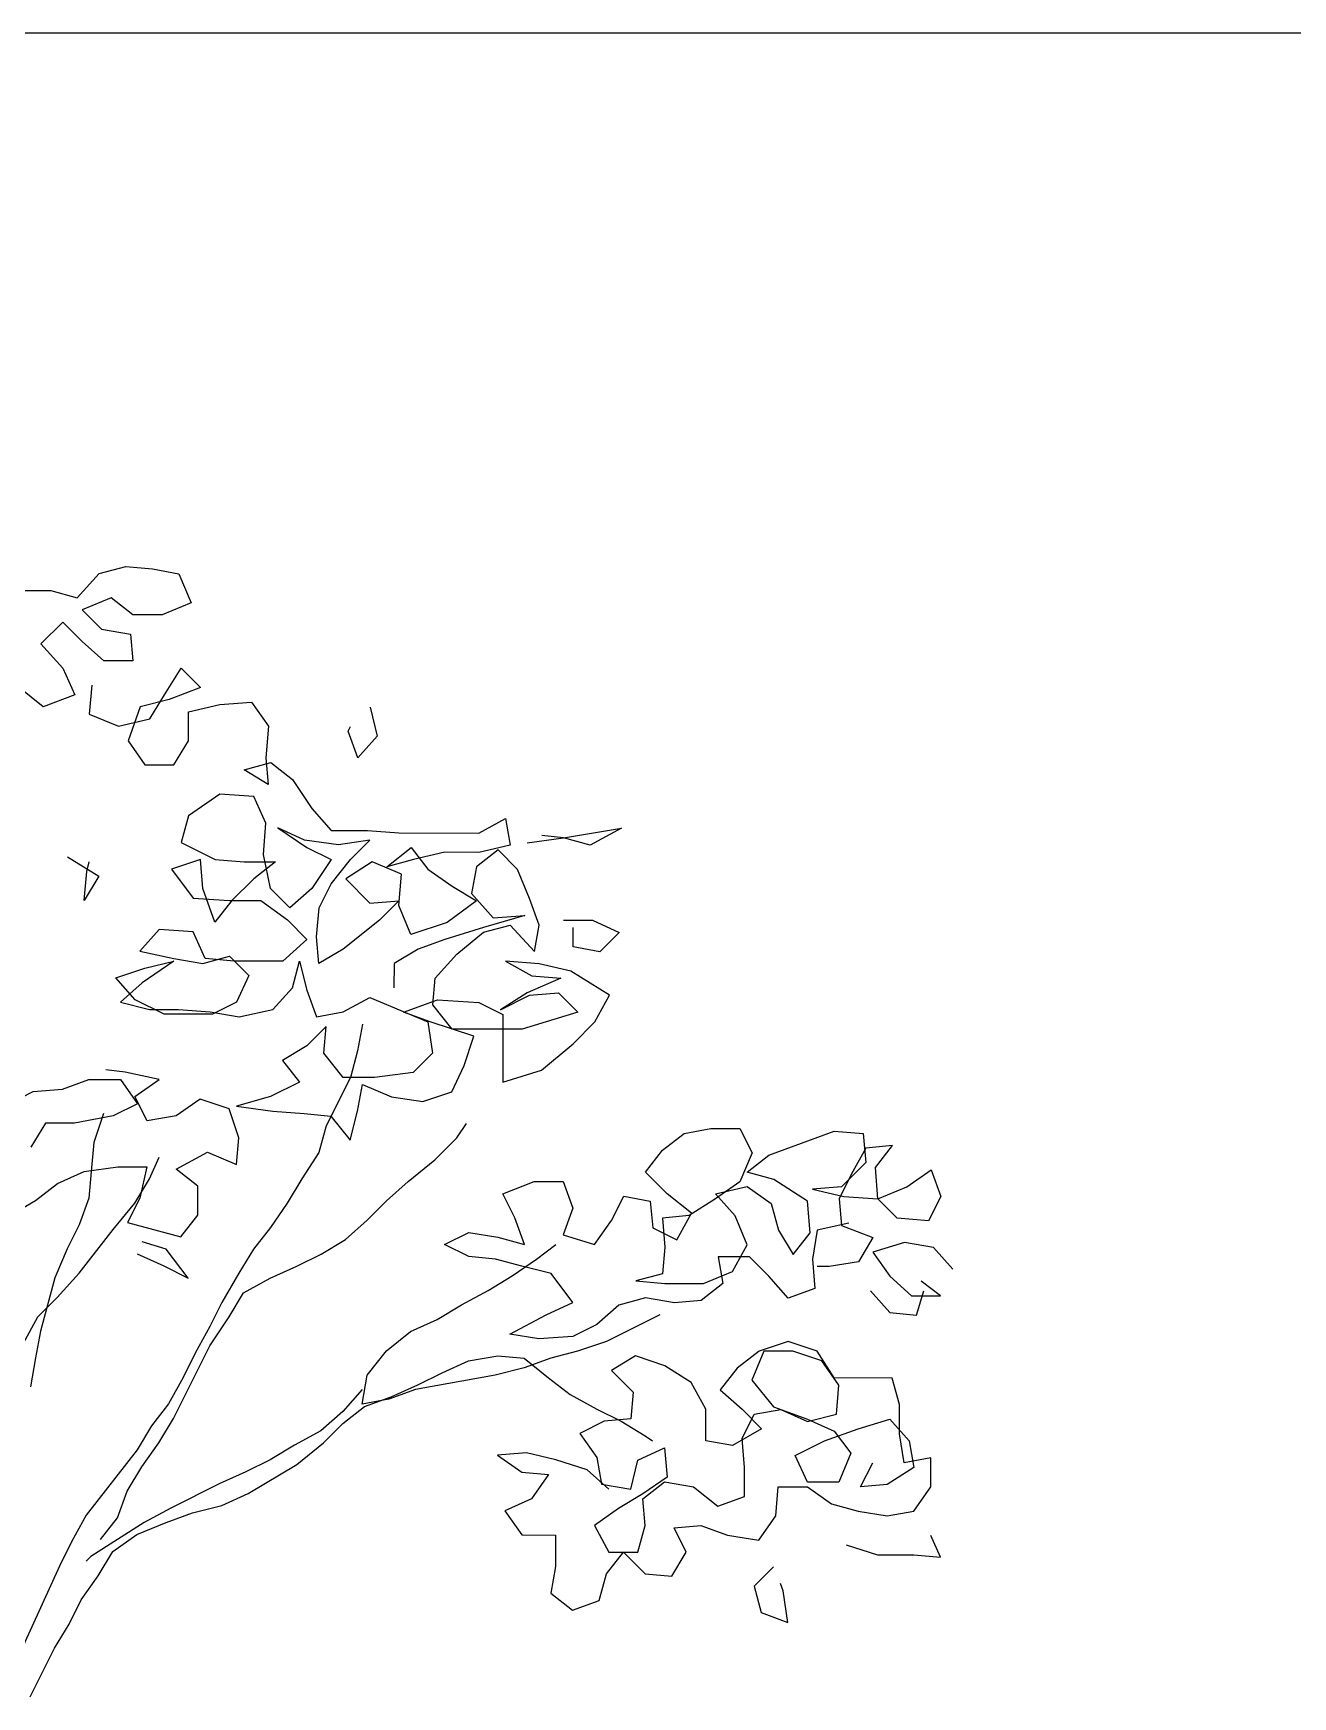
# Model space of a CAD drawing. Header units: millimetres. Extents: x 684983 to 685377, y 990360 to 990509.
# Drawn here: x 685004.876 to 685005.275, y 990365.026 to 990365.553 of the extents above; entities that cross this region are included whole.
import ezdxf

# ---------------------------------------------------------------- set-up
doc = ezdxf.new("R2010")
doc.units = ezdxf.units.MM
doc.layers.add('JACK  FRUIT TREE', color=7, linetype='Continuous')
doc.layers.add('TITLE', color=6, linetype='Continuous')

# ---------------------------------------------------------------- blocks, each defined once
blk = doc.blocks.new('JT')
at = {"color": 3}
for p, q in [((0.22502, 2.13737, 157.72663), (0.2358, 2.14933, 157.72663)), ((0.2358, 2.14933, 157.72663), (0.24896, 2.1529, 157.72663)), ((0.24896, 2.1529, 157.72663), (0.26212, 2.1517, 157.72663)), ((0.26212, 2.1517, 157.72663), (0.27528, 2.14929, 157.72663)), ((0.27528, 2.14929, 157.72663), (0.28125, 2.13493, 157.72663)), ((0.1975, 2.14099, 157.72663), (0.21186, 2.14097, 157.72663)), ((0.21186, 2.14097, 157.72663), (0.22502, 2.13737, 157.72663)), ((0.24177, 2.13736, 157.72663), (0.22741, 2.13139, 157.72663)), ((0.22741, 2.13139, 157.72663), (0.23697, 2.12181, 157.72663)), ((0.25253, 2.12897, 157.72663), (0.24177, 2.13736, 157.72663)), ((0.28125, 2.13493, 157.72663), (0.26689, 2.12896, 157.72663)), ((0.21783, 2.12541, 157.72663), (0.20705, 2.11466, 157.72663)), ((0.22739, 2.11583, 157.72663), (0.21783, 2.12541, 157.72663)), ((0.23697, 2.12181, 157.72663), (0.25132, 2.1194, 157.72663)), ((0.26689, 2.12896, 157.72663), (0.25253, 2.12897, 157.72663)), ((0.20705, 2.11466, 157.72663), (0.21781, 2.10268, 157.72663)), ((0.23815, 2.10625, 157.72663), (0.22739, 2.11583, 157.72663)), ((0.25132, 2.1194, 157.72663), (0.25251, 2.10624, 157.72663)), ((0.25251, 2.10624, 157.72663), (0.23815, 2.10625, 157.72663)), ((0.21781, 2.10268, 157.72663), (0.22378, 2.08951, 157.72663)), ((0.26805, 2.08947, 157.72663), (0.27643, 2.10263, 157.72663)), ((0.27643, 2.10263, 157.72663), (0.286, 2.09305, 157.72663)), ((0.20822, 2.08355, 157.72663), (0.19626, 2.09313, 157.72663)), ((0.22378, 2.08951, 157.72663), (0.20822, 2.08355, 157.72663)), ((0.23216, 2.09429, 157.72663), (0.23095, 2.07994, 157.72663)), ((0.26086, 2.07752, 157.72663), (0.26805, 2.08947, 157.72663)), ((0.286, 2.09305, 157.72663), (0.27044, 2.08708, 157.72663)), ((0.25608, 2.0835, 157.72663), (0.25008, 2.06676, 157.72663)), ((0.27044, 2.08708, 157.72663), (0.25608, 2.0835, 157.72663)), ((0.27999, 2.06673, 157.72663), (0.28, 2.08109, 157.72663)), ((0.28, 2.08109, 157.72663), (0.29556, 2.08466, 157.72663)), ((0.29556, 2.08466, 157.72663), (0.31112, 2.08585, 157.72663)), ((0.31112, 2.08585, 157.72663), (0.31948, 2.07387, 157.72663)), ((0.36974, 2.0834, 157.72663), (0.37332, 2.06904, 157.72663)), ((0.23095, 2.07994, 157.72663), (0.2453, 2.07394, 157.72663)), ((0.2453, 2.07394, 157.72663), (0.26086, 2.07752, 157.72663)), ((0.31948, 2.07387, 157.72663), (0.31827, 2.05832, 157.72663)), ((0.35896, 2.07144, 157.72663), (0.36016, 2.07384, 157.72663)), ((0.25008, 2.06676, 157.72663), (0.25844, 2.05479, 157.72663)), ((0.2728, 2.05477, 157.72663), (0.27999, 2.06673, 157.72663)), ((0.36374, 2.05828, 157.72663), (0.35896, 2.07144, 157.72663)), ((0.37332, 2.06904, 157.72663), (0.36374, 2.05828, 157.72663)), ((0.3075, 2.05235, 157.72663), (0.32066, 2.05593, 157.72663)), ((0.31827, 2.05832, 157.72663), (0.31945, 2.04516, 157.72663)), ((0.32066, 2.05593, 157.72663), (0.33142, 2.04754, 157.72663)), ((0.25844, 2.05479, 157.72663), (0.2728, 2.05477, 157.72663)), ((0.31945, 2.04516, 157.72663), (0.3075, 2.05235, 157.72663)), ((0.33142, 2.04754, 157.72663), (0.34098, 2.03317, 157.72663)), ((0.29552, 2.04039, 157.72663), (0.27996, 2.02964, 157.72663)), ((0.31227, 2.03918, 157.72663), (0.29552, 2.04039, 157.72663)), ((0.31824, 2.02602, 157.72663), (0.31227, 2.03918, 157.72663)), ((0.34098, 2.03317, 157.72663), (0.35054, 2.0224, 157.72663)), ((0.27996, 2.02964, 157.72663), (0.27636, 2.01648, 157.72663)), ((0.31703, 2.01046, 157.72663), (0.31824, 2.02602, 157.72663)), ((0.33738, 2.01762, 157.72663), (0.32422, 2.02362, 157.72663)), ((0.32422, 2.02362, 157.72663), (0.33857, 2.01403, 157.72663)), ((0.42352, 2.02113, 157.72663), (0.43669, 2.0283, 157.72663)), ((0.43669, 2.0283, 157.72663), (0.43907, 2.01514, 157.72663)), ((0.4654, 2.0187, 157.72663), (0.49412, 2.02346, 157.72663)), ((0.49412, 2.02346, 157.72663), (0.47856, 2.0151, 157.72663)), ((0.27636, 2.01648, 157.72663), (0.2931, 2.00809, 157.72663)), ((0.35412, 2.01522, 157.72663), (0.33738, 2.01762, 157.72663)), ((0.35054, 2.0224, 157.72663), (0.36849, 2.02238, 157.72663)), ((0.36968, 2.01759, 157.72663), (0.35412, 2.01522, 157.72663)), ((0.3601, 2.00803, 157.72663), (0.36968, 2.01759, 157.72663)), ((0.36849, 2.02238, 157.72663), (0.38404, 2.02117, 157.72663)), ((0.38404, 2.02117, 157.72663), (0.42352, 2.02113, 157.72663)), ((0.43907, 2.01514, 157.72663), (0.42352, 2.01156, 157.72663)), ((0.44745, 2.01633, 157.72663), (0.4654, 2.0187, 157.72663)), ((0.4654, 2.0187, 157.72663), (0.45463, 2.01991, 157.72663)), ((0.47856, 2.0151, 157.72663), (0.4654, 2.0187, 157.72663)), ((0.22012, 2.00936, 157.72663), (0.23566, 1.99977, 157.72663)), ((0.22968, 2.00217, 157.72663), (0.23088, 2.00695, 157.72663)), ((0.28592, 2.0081, 157.72663), (0.27156, 2.00333, 157.72663)), ((0.2871, 1.99374, 157.72663), (0.28592, 2.0081, 157.72663)), ((0.2931, 2.00809, 157.72663), (0.30745, 2.00688, 157.72663)), ((0.30745, 2.00688, 157.72663), (0.32301, 2.00687, 157.72663)), ((0.32301, 2.00687, 157.72663), (0.31223, 1.9985, 157.72663)), ((0.3206, 1.99371, 157.72663), (0.31703, 2.01046, 157.72663)), ((0.33857, 2.01403, 157.72663), (0.35053, 2.00804, 157.72663)), ((0.35053, 2.00804, 157.72663), (0.34094, 1.99369, 157.72663)), ((0.35052, 1.99608, 157.72663), (0.3601, 2.00803, 157.72663)), ((0.37087, 2.00682, 157.72663), (0.3577, 1.99846, 157.72663)), ((0.38522, 2.00083, 157.72663), (0.37087, 2.00682, 157.72663)), ((0.37804, 2.00443, 157.72663), (0.39002, 2.01399, 157.72663)), ((0.39121, 2.008, 157.72663), (0.37804, 2.00443, 157.72663)), ((0.39002, 2.01399, 157.72663), (0.39838, 2.00321, 157.72663)), ((0.40676, 2.01158, 157.72663), (0.39121, 2.008, 157.72663)), ((0.42352, 2.01156, 157.72663), (0.40676, 2.01158, 157.72663)), ((0.43309, 2.01275, 157.72663), (0.42231, 2.00438, 157.72663)), ((0.44265, 2.00317, 157.72663), (0.43309, 2.01275, 157.72663)), ((0.22847, 1.98781, 157.72663), (0.22968, 2.00217, 157.72663)), ((0.23566, 1.99977, 157.72663), (0.22847, 1.98781, 157.72663)), ((0.27156, 2.00333, 157.72663), (0.28231, 1.98896, 157.72663)), ((0.31223, 1.9985, 157.72663), (0.30145, 1.98774, 157.72663)), ((0.3577, 1.99846, 157.72663), (0.36965, 1.98649, 157.72663)), ((0.38401, 1.98528, 157.72663), (0.38522, 2.00083, 157.72663)), ((0.39838, 2.00321, 157.72663), (0.41034, 1.99482, 157.72663)), ((0.42231, 2.00438, 157.72663), (0.41991, 1.99123, 157.72663)), ((0.44862, 1.98881, 157.72663), (0.44265, 2.00317, 157.72663)), ((0.29307, 1.97698, 157.72663), (0.2871, 1.99374, 157.72663)), ((0.33017, 1.98413, 157.72663), (0.3206, 1.99371, 157.72663)), ((0.34094, 1.99369, 157.72663), (0.33017, 1.98413, 157.72663)), ((0.34452, 1.98412, 157.72663), (0.35052, 1.99608, 157.72663)), ((0.41034, 1.99482, 157.72663), (0.4223, 1.98763, 157.72663)), ((0.41991, 1.99123, 157.72663), (0.43066, 1.97925, 157.72663)), ((0.28231, 1.98896, 157.72663), (0.30026, 1.98775, 157.72663)), ((0.30145, 1.98774, 157.72663), (0.29307, 1.97698, 157.72663)), ((0.30026, 1.98775, 157.72663), (0.31581, 1.98773, 157.72663)), ((0.31581, 1.98773, 157.72663), (0.32896, 1.97815, 157.72663)), ((0.34331, 1.96976, 157.72663), (0.34452, 1.98412, 157.72663)), ((0.36965, 1.98649, 157.72663), (0.38401, 1.98767, 157.72663)), ((0.38401, 1.98767, 157.72663), (0.37443, 1.97811, 157.72663)), ((0.38998, 1.97091, 157.72663), (0.38401, 1.98528, 157.72663)), ((0.4223, 1.98763, 157.72663), (0.40793, 1.97688, 157.72663)), ((0.45339, 1.97564, 157.72663), (0.44862, 1.98881, 157.72663)), ((0.26555, 1.97342, 157.72663), (0.25597, 1.96266, 157.72663)), ((0.2823, 1.97221, 157.72663), (0.26555, 1.97342, 157.72663)), ((0.32896, 1.97815, 157.72663), (0.33853, 1.96857, 157.72663)), ((0.37443, 1.97811, 157.72663), (0.35647, 1.96377, 157.72663)), ((0.40793, 1.97688, 157.72663), (0.38998, 1.97091, 157.72663)), ((0.42587, 1.97447, 157.72663), (0.40673, 1.96851, 157.72663)), ((0.44622, 1.98043, 157.72663), (0.42587, 1.97447, 157.72663)), ((0.42587, 1.97208, 157.72663), (0.43904, 1.97565, 157.72663)), ((0.43066, 1.97925, 157.72663), (0.44622, 1.98043, 157.72663)), ((0.43904, 1.97565, 157.72663), (0.45099, 1.96248, 157.72663)), ((0.45099, 1.96248, 157.72663), (0.45339, 1.97564, 157.72663)), ((0.46536, 1.97802, 157.72663), (0.47972, 1.97801, 157.72663)), ((0.47013, 1.96486, 157.72663), (0.47014, 1.97443, 157.72663)), ((0.47972, 1.97801, 157.72663), (0.49287, 1.97202, 157.72663)), ((0.28827, 1.95904, 157.72663), (0.2823, 1.97221, 157.72663)), ((0.33853, 1.96857, 157.72663), (0.32655, 1.95781, 157.72663)), ((0.3445, 1.9566, 157.72663), (0.34331, 1.96976, 157.72663)), ((0.40673, 1.96851, 157.72663), (0.39356, 1.96373, 157.72663)), ((0.4127, 1.96132, 157.72663), (0.42587, 1.97208, 157.72663)), ((0.49287, 1.97202, 157.72663), (0.48329, 1.96245, 157.72663)), ((0.25597, 1.96266, 157.72663), (0.27271, 1.95906, 157.72663)), ((0.27271, 1.95786, 157.72663), (0.25715, 1.94711, 157.72663)), ((0.25835, 1.95428, 157.72663), (0.27271, 1.95786, 157.72663)), ((0.27271, 1.95906, 157.72663), (0.28707, 1.95665, 157.72663)), ((0.28707, 1.95665, 157.72663), (0.30023, 1.96023, 157.72663)), ((0.30262, 1.95783, 157.72663), (0.28827, 1.95904, 157.72663)), ((0.30023, 1.96023, 157.72663), (0.3098, 1.95065, 157.72663)), ((0.32655, 1.95781, 157.72663), (0.30262, 1.95783, 157.72663)), ((0.33133, 1.94465, 157.72663), (0.33493, 1.9578, 157.72663)), ((0.33493, 1.9578, 157.72663), (0.3385, 1.94344, 157.72663)), ((0.35647, 1.96377, 157.72663), (0.3445, 1.9566, 157.72663)), ((0.39356, 1.96373, 157.72663), (0.38159, 1.95656, 157.72663)), ((0.40192, 1.94937, 157.72663), (0.4127, 1.96132, 157.72663)), ((0.45338, 1.9565, 157.72663), (0.43663, 1.95771, 157.72663)), ((0.43663, 1.95771, 157.72663), (0.44978, 1.95052, 157.72663)), ((0.48329, 1.96245, 157.72663), (0.47013, 1.96486, 157.72663)), ((0.24399, 1.94951, 157.72663), (0.25835, 1.95428, 157.72663)), ((0.25355, 1.93873, 157.72663), (0.24399, 1.94951, 157.72663)), ((0.3098, 1.95065, 157.72663), (0.3038, 1.93749, 157.72663)), ((0.38159, 1.95656, 157.72663), (0.38158, 1.9446, 157.72663)), ((0.40071, 1.93621, 157.72663), (0.40192, 1.94937, 157.72663)), ((0.46414, 1.94931, 157.72663), (0.44738, 1.94215, 157.72663)), ((0.44978, 1.95052, 157.72663), (0.46414, 1.94931, 157.72663)), ((0.46893, 1.95289, 157.72663), (0.45338, 1.9565, 157.72663)), ((0.48806, 1.94091, 157.72663), (0.46893, 1.95289, 157.72663)), ((0.25715, 1.94711, 157.72663), (0.24637, 1.93754, 157.72663)), ((0.32175, 1.93389, 157.72663), (0.33133, 1.94465, 157.72663)), ((0.3385, 1.94344, 157.72663), (0.34328, 1.93028, 157.72663)), ((0.44738, 1.94215, 157.72663), (0.43421, 1.93378, 157.72663)), ((0.43421, 1.93378, 157.72663), (0.44858, 1.94095, 157.72663)), ((0.44858, 1.94095, 157.72663), (0.46293, 1.94213, 157.72663)), ((0.46293, 1.94213, 157.72663), (0.4725, 1.93255, 157.72663)), ((0.48087, 1.92776, 157.72663), (0.48806, 1.94091, 157.72663)), ((0.24637, 1.93754, 157.72663), (0.26073, 1.93394, 157.72663)), ((0.2679, 1.93154, 157.72663), (0.25355, 1.93873, 157.72663)), ((0.26073, 1.93394, 157.72663), (0.27508, 1.93393, 157.72663)), ((0.27508, 1.93393, 157.72663), (0.29064, 1.93272, 157.72663)), ((0.29064, 1.93272, 157.72663), (0.30499, 1.93031, 157.72663)), ((0.3038, 1.93749, 157.72663), (0.29183, 1.93152, 157.72663)), ((0.30499, 1.93031, 157.72663), (0.32175, 1.93389, 157.72663)), ((0.34328, 1.93028, 157.72663), (0.35644, 1.93266, 157.72663)), ((0.35644, 1.93266, 157.72663), (0.36961, 1.93982, 157.72663)), ((0.36961, 1.93982, 157.72663), (0.39831, 1.92783, 157.72663)), ((0.38635, 1.93263, 157.72663), (0.40311, 1.9386, 157.72663)), ((0.39951, 1.92783, 157.72663), (0.38635, 1.93263, 157.72663)), ((0.41027, 1.92423, 157.72663), (0.40071, 1.93621, 157.72663)), ((0.40311, 1.9386, 157.72663), (0.42345, 1.93738, 157.72663)), ((0.42345, 1.93738, 157.72663), (0.43541, 1.93139, 157.72663)), ((0.4725, 1.93255, 157.72663), (0.44497, 1.9242, 157.72663)), ((0.29183, 1.93152, 157.72663), (0.2679, 1.93154, 157.72663)), ((0.34806, 1.92549, 157.72663), (0.33848, 1.91592, 157.72663)), ((0.34685, 1.91233, 157.72663), (0.34806, 1.92549, 157.72663)), ((0.39831, 1.92783, 157.72663), (0.40069, 1.91228, 157.72663)), ((0.42104, 1.92063, 157.72663), (0.39951, 1.92783, 157.72663)), ((0.44497, 1.9242, 157.72663), (0.41027, 1.92423, 157.72663)), ((0.43541, 1.93139, 157.72663), (0.43538, 1.89789, 157.72663)), ((0.47009, 1.917, 157.72663), (0.48087, 1.92776, 157.72663)), ((0.33848, 1.91592, 157.72663), (0.32651, 1.90876, 157.72663)), ((0.41624, 1.90628, 157.72663), (0.42104, 1.92063, 157.72663)), ((0.45452, 1.90385, 157.72663), (0.47009, 1.917, 157.72663)), ((0.32651, 1.90876, 157.72663), (0.33487, 1.89798, 157.72663)), ((0.35641, 1.90035, 157.72663), (0.34685, 1.91233, 157.72663)), ((0.40069, 1.91228, 157.72663), (0.39111, 1.90271, 157.72663)), ((0.24873, 1.90284, 157.72663), (0.23916, 1.90405, 157.72663)), ((0.26548, 1.89924, 157.72663), (0.24873, 1.90284, 157.72663)), ((0.37197, 1.90034, 157.72663), (0.35641, 1.90035, 157.72663)), ((0.39111, 1.90271, 157.72663), (0.37197, 1.90034, 157.72663)), ((0.41025, 1.89313, 157.72663), (0.41624, 1.90628, 157.72663)), ((0.43538, 1.89789, 157.72663), (0.45452, 1.90385, 157.72663)), ((0.19129, 1.88734, 157.72663), (0.20326, 1.89331, 157.72663)), ((0.20326, 1.89331, 157.72663), (0.21762, 1.8945, 157.72663)), ((0.21762, 1.8945, 157.72663), (0.23078, 1.89927, 157.72663)), ((0.23078, 1.89927, 157.72663), (0.24634, 1.89926, 157.72663)), ((0.24634, 1.89926, 157.72663), (0.2547, 1.88729, 157.72663)), ((0.25351, 1.89088, 157.72663), (0.26548, 1.89924, 157.72663)), ((0.33487, 1.89798, 157.72663), (0.32051, 1.89081, 157.72663)), ((0.36358, 1.8836, 157.72663), (0.36598, 1.89676, 157.72663)), ((0.36598, 1.89676, 157.72663), (0.38033, 1.89076, 157.72663)), ((0.39588, 1.88835, 157.72663), (0.41025, 1.89313, 157.72663)), ((0.2547, 1.88729, 157.72663), (0.24273, 1.88131, 157.72663)), ((0.25948, 1.87891, 157.72663), (0.25351, 1.89088, 157.72663)), ((0.28581, 1.88965, 157.72663), (0.27384, 1.88129, 157.72663)), ((0.30016, 1.88485, 157.72663), (0.28581, 1.88965, 157.72663)), ((0.30494, 1.87049, 157.72663), (0.30016, 1.88485, 157.72663)), ((0.32051, 1.89081, 157.72663), (0.30375, 1.88604, 157.72663)), ((0.30375, 1.88604, 157.72663), (0.3217, 1.88363, 157.72663)), ((0.3217, 1.88363, 157.72663), (0.33725, 1.88242, 157.72663)), ((0.35997, 1.86924, 157.72663), (0.36358, 1.8836, 157.72663)), ((0.38033, 1.89076, 157.72663), (0.39588, 1.88835, 157.72663)), ((0.20923, 1.87776, 157.72663), (0.20204, 1.8658, 157.72663)), ((0.22358, 1.87774, 157.72663), (0.20923, 1.87776, 157.72663)), ((0.24273, 1.88131, 157.72663), (0.22358, 1.87774, 157.72663)), ((0.27384, 1.88129, 157.72663), (0.25948, 1.87891, 157.72663)), ((0.33725, 1.88242, 157.72663), (0.35041, 1.88122, 157.72663)), ((0.35041, 1.88122, 157.72663), (0.35997, 1.86924, 157.72663)), ((0.52509, 1.87268, 157.72663), (0.53825, 1.87506, 157.72663)), ((0.53825, 1.87506, 157.72663), (0.55261, 1.87505, 157.72663)), ((0.55261, 1.87505, 157.72663), (0.55858, 1.86308, 157.72663)), ((0.30373, 1.85733, 157.72663), (0.30494, 1.87049, 157.72663)), ((0.51431, 1.86431, 157.72663), (0.52509, 1.87268, 157.72663)), ((0.56695, 1.86187, 157.72663), (0.5861, 1.86904, 157.72663)), ((0.5861, 1.86904, 157.72663), (0.59927, 1.87381, 157.72663)), ((0.59927, 1.87381, 157.72663), (0.61362, 1.8726, 157.72663)), ((0.61362, 1.8726, 157.72663), (0.61481, 1.85824, 157.72663)), ((0.62798, 1.8666, 157.72663), (0.61481, 1.86542, 157.72663)), ((0.61959, 1.85584, 157.72663), (0.62798, 1.8666, 157.72663)), ((0.27381, 1.85496, 157.72663), (0.28938, 1.86332, 157.72663)), ((0.28938, 1.86332, 157.72663), (0.30373, 1.85733, 157.72663)), ((0.50593, 1.85355, 157.72663), (0.51431, 1.86431, 157.72663)), ((0.55858, 1.86308, 157.72663), (0.55258, 1.84873, 157.72663)), ((0.55618, 1.85351, 157.72663), (0.56695, 1.86187, 157.72663)), ((0.61481, 1.86542, 157.72663), (0.60762, 1.85227, 157.72663)), ((0.21518, 1.84784, 157.72663), (0.22835, 1.85381, 157.72663)), ((0.22835, 1.85381, 157.72663), (0.2451, 1.85619, 157.72663)), ((0.2451, 1.85619, 157.72663), (0.25946, 1.85617, 157.72663)), ((0.25946, 1.85617, 157.72663), (0.25585, 1.84062, 157.72663)), ((0.28458, 1.84658, 157.72663), (0.27381, 1.85496, 157.72663)), ((0.51668, 1.84278, 157.72663), (0.50593, 1.85355, 157.72663)), ((0.56934, 1.84991, 157.72663), (0.55618, 1.85351, 157.72663)), ((0.60762, 1.85227, 157.72663), (0.60163, 1.84031, 157.72663)), ((0.61481, 1.85824, 157.72663), (0.60283, 1.84629, 157.72663)), ((0.62077, 1.84029, 157.72663), (0.61959, 1.85584, 157.72663)), ((0.63514, 1.84626, 157.72663), (0.64711, 1.85462, 157.72663)), ((0.64711, 1.85462, 157.72663), (0.65188, 1.84146, 157.72663)), ((0.20441, 1.83947, 157.72663), (0.21518, 1.84784, 157.72663)), ((0.28456, 1.83222, 157.72663), (0.28458, 1.84658, 157.72663)), ((0.43533, 1.84285, 157.72663), (0.45088, 1.84882, 157.72663)), ((0.4413, 1.83088, 157.72663), (0.43533, 1.84285, 157.72663)), ((0.45088, 1.84882, 157.72663), (0.46524, 1.84881, 157.72663)), ((0.46524, 1.84881, 157.72663), (0.47002, 1.83564, 157.72663)), ((0.52864, 1.83319, 157.72663), (0.51668, 1.84278, 157.72663)), ((0.55258, 1.84873, 157.72663), (0.54061, 1.84036, 157.72663)), ((0.54061, 1.84275, 157.72663), (0.55617, 1.84633, 157.72663)), ((0.55018, 1.83198, 157.72663), (0.54061, 1.84275, 157.72663)), ((0.55617, 1.84633, 157.72663), (0.56813, 1.83794, 157.72663)), ((0.58608, 1.83912, 157.72663), (0.56934, 1.84991, 157.72663)), ((0.60283, 1.84629, 157.72663), (0.58847, 1.8451, 157.72663)), ((0.58847, 1.8451, 157.72663), (0.60402, 1.8415, 157.72663)), ((0.62077, 1.84029, 157.72663), (0.63514, 1.84626, 157.72663)), ((0.19004, 1.83111, 157.72663), (0.20441, 1.83947, 157.72663)), ((0.25585, 1.84062, 157.72663), (0.24986, 1.82866, 157.72663)), ((0.47002, 1.83564, 157.72663), (0.46522, 1.82248, 157.72663)), ((0.48915, 1.82964, 157.72663), (0.49515, 1.8416, 157.72663)), ((0.49515, 1.8416, 157.72663), (0.50831, 1.83919, 157.72663)), ((0.50831, 1.83919, 157.72663), (0.50949, 1.82603, 157.72663)), ((0.54061, 1.84036, 157.72663), (0.52744, 1.832, 157.72663)), ((0.56813, 1.83794, 157.72663), (0.5717, 1.82478, 157.72663)), ((0.58726, 1.82357, 157.72663), (0.58608, 1.83912, 157.72663)), ((0.60163, 1.84031, 157.72663), (0.60281, 1.82714, 157.72663)), ((0.60402, 1.8415, 157.72663), (0.62077, 1.84029, 157.72663)), ((0.63034, 1.83071, 157.72663), (0.62077, 1.84029, 157.72663)), ((0.65188, 1.84146, 157.72663), (0.64589, 1.8295, 157.72663)), ((0.24986, 1.82866, 157.72663), (0.27618, 1.82146, 157.72663)), ((0.27618, 1.82146, 157.72663), (0.28456, 1.83222, 157.72663)), ((0.44607, 1.81772, 157.72663), (0.4413, 1.83088, 157.72663)), ((0.48077, 1.81768, 157.72663), (0.48915, 1.82964, 157.72663)), ((0.50949, 1.82603, 157.72663), (0.52145, 1.82004, 157.72663)), ((0.52744, 1.832, 157.72663), (0.51428, 1.83081, 157.72663)), ((0.51428, 1.83081, 157.72663), (0.51546, 1.81646, 157.72663)), ((0.52145, 1.82004, 157.72663), (0.52864, 1.83319, 157.72663)), ((0.55614, 1.81761, 157.72663), (0.55018, 1.83198, 157.72663)), ((0.60641, 1.82834, 157.72663), (0.59085, 1.82476, 157.72663)), ((0.60281, 1.82714, 157.72663), (0.61836, 1.82115, 157.72663)), ((0.64589, 1.8295, 157.72663), (0.63034, 1.83071, 157.72663)), ((0.26899, 1.81548, 157.72663), (0.25703, 1.81909, 157.72663)), ((0.40659, 1.81775, 157.72663), (0.41856, 1.82372, 157.72663)), ((0.41855, 1.81176, 157.72663), (0.40659, 1.81775, 157.72663)), ((0.41856, 1.82372, 157.72663), (0.43291, 1.82132, 157.72663)), ((0.43291, 1.82132, 157.72663), (0.44607, 1.81772, 157.72663)), ((0.45205, 1.81053, 157.72663), (0.46162, 1.8177, 157.72663)), ((0.46522, 1.82248, 157.72663), (0.48077, 1.81768, 157.72663)), ((0.54895, 1.80446, 157.72663), (0.55614, 1.81761, 157.72663)), ((0.5717, 1.82478, 157.72663), (0.57887, 1.81281, 157.72663)), ((0.57887, 1.81281, 157.72663), (0.58726, 1.82357, 157.72663)), ((0.59085, 1.82476, 157.72663), (0.58844, 1.81041, 157.72663)), ((0.61836, 1.82115, 157.72663), (0.61117, 1.80919, 157.72663)), ((0.63392, 1.81874, 157.72663), (0.61836, 1.81397, 157.72663)), ((0.64827, 1.81633, 157.72663), (0.63392, 1.81874, 157.72663)), ((0.25463, 1.81311, 157.72663), (0.26779, 1.80711, 157.72663)), ((0.27975, 1.80112, 157.72663), (0.26899, 1.81548, 157.72663)), ((0.43171, 1.81055, 157.72663), (0.41855, 1.81176, 157.72663)), ((0.44486, 1.80695, 157.72663), (0.43171, 1.81055, 157.72663)), ((0.44007, 1.80217, 157.72663), (0.45205, 1.81053, 157.72663)), ((0.51546, 1.81646, 157.72663), (0.51426, 1.8033, 157.72663)), ((0.55734, 1.81163, 157.72663), (0.54178, 1.81165, 157.72663)), ((0.54178, 1.81165, 157.72663), (0.54416, 1.79848, 157.72663)), ((0.5669, 1.80205, 157.72663), (0.55734, 1.81163, 157.72663)), ((0.58844, 1.81041, 157.72663), (0.58963, 1.79605, 157.72663)), ((0.61117, 1.80919, 157.72663), (0.59681, 1.80681, 157.72663)), ((0.61836, 1.81397, 157.72663), (0.62672, 1.802, 157.72663)), ((0.65783, 1.80556, 157.72663), (0.64827, 1.81633, 157.72663)), ((0.26779, 1.80711, 157.72663), (0.27975, 1.80112, 157.72663)), ((0.4281, 1.795, 157.72663), (0.44007, 1.80217, 157.72663)), ((0.45922, 1.80335, 157.72663), (0.44486, 1.80695, 157.72663)), ((0.46997, 1.78898, 157.72663), (0.45922, 1.80335, 157.72663)), ((0.51426, 1.8033, 157.72663), (0.50109, 1.79972, 157.72663)), ((0.53459, 1.79849, 157.72663), (0.54895, 1.80446, 157.72663)), ((0.57646, 1.79127, 157.72663), (0.5669, 1.80205, 157.72663)), ((0.59681, 1.80681, 157.72663), (0.59083, 1.80681, 157.72663)), ((0.62672, 1.802, 157.72663), (0.63748, 1.79241, 157.72663)), ((0.41494, 1.78783, 157.72663), (0.4281, 1.795, 157.72663)), ((0.50109, 1.79972, 157.72663), (0.51545, 1.79851, 157.72663)), ((0.51545, 1.79851, 157.72663), (0.53459, 1.79849, 157.72663)), ((0.54416, 1.79848, 157.72663), (0.53339, 1.79012, 157.72663)), ((0.58963, 1.79605, 157.72663), (0.57646, 1.79127, 157.72663)), ((0.61714, 1.79483, 157.72663), (0.6267, 1.78405, 157.72663)), ((0.63986, 1.78284, 157.72663), (0.64346, 1.7948, 157.72663)), ((0.65184, 1.7924, 157.72663), (0.64227, 1.79959, 157.72663)), ((0.40296, 1.78066, 157.72663), (0.41494, 1.78783, 157.72663)), ((0.45681, 1.78301, 157.72663), (0.46997, 1.78898, 157.72663)), ((0.4927, 1.78776, 157.72663), (0.48193, 1.7782, 157.72663)), ((0.50587, 1.79134, 157.72663), (0.4927, 1.78776, 157.72663)), ((0.52022, 1.78893, 157.72663), (0.50587, 1.79134, 157.72663)), ((0.53339, 1.79012, 157.72663), (0.52022, 1.78893, 157.72663)), ((0.63748, 1.79241, 157.72663), (0.65184, 1.7924, 157.72663)), ((0.3898, 1.77469, 157.72663), (0.40296, 1.78066, 157.72663)), ((0.43885, 1.77345, 157.72663), (0.45681, 1.78301, 157.72663)), ((0.48193, 1.7782, 157.72663), (0.46996, 1.77223, 157.72663)), ((0.51304, 1.78296, 157.72663), (0.48671, 1.76982, 157.72663)), ((0.6267, 1.78405, 157.72663), (0.63986, 1.78284, 157.72663)), ((0.37782, 1.76513, 157.72663), (0.3898, 1.77469, 157.72663)), ((0.45321, 1.77105, 157.72663), (0.43885, 1.77345, 157.72663)), ((0.46996, 1.77223, 157.72663), (0.45321, 1.77105, 157.72663)), ((0.48671, 1.76982, 157.72663), (0.47234, 1.76505, 157.72663)), ((0.57644, 1.76974, 157.72663), (0.56208, 1.76497, 157.72663)), ((0.59079, 1.76494, 157.72663), (0.57644, 1.76974, 157.72663)), ((0.36824, 1.75318, 157.72663), (0.37782, 1.76513, 157.72663)), ((0.45918, 1.76147, 157.72663), (0.44601, 1.7567, 157.72663)), ((0.47234, 1.76505, 157.72663), (0.45918, 1.76147, 157.72663)), ((0.50106, 1.76263, 157.72663), (0.48909, 1.75546, 157.72663)), ((0.51541, 1.75783, 157.72663), (0.50106, 1.76263, 157.72663)), ((0.56208, 1.76497, 157.72663), (0.5513, 1.7566, 157.72663)), ((0.56447, 1.76496, 157.72663), (0.55848, 1.75061, 157.72663)), ((0.57883, 1.76495, 157.72663), (0.56447, 1.76496, 157.72663)), ((0.59318, 1.76015, 157.72663), (0.57883, 1.76495, 157.72663)), ((0.59916, 1.75177, 157.72663), (0.59079, 1.76494, 157.72663)), ((0.60155, 1.74818, 157.72663), (0.59318, 1.76015, 157.72663)), ((0.36584, 1.73882, 157.72663), (0.36824, 1.75318, 157.72663)), ((0.43165, 1.75312, 157.72663), (0.39216, 1.74598, 157.72663)), ((0.44601, 1.7567, 157.72663), (0.43165, 1.75312, 157.72663)), ((0.48909, 1.75546, 157.72663), (0.49984, 1.74468, 157.72663)), ((0.52856, 1.74944, 157.72663), (0.51541, 1.75783, 157.72663)), ((0.5513, 1.7566, 157.72663), (0.54292, 1.74584, 157.72663)), ((0.62787, 1.75174, 157.72663), (0.59916, 1.75177, 157.72663)), ((0.63145, 1.73858, 157.72663), (0.62787, 1.75174, 157.72663)), ((0.39216, 1.74598, 157.72663), (0.379, 1.7412, 157.72663)), ((0.49984, 1.74468, 157.72663), (0.49864, 1.73152, 157.72663)), ((0.53573, 1.73627, 157.72663), (0.52856, 1.74944, 157.72663)), ((0.54292, 1.74584, 157.72663), (0.55368, 1.73626, 157.72663)), ((0.55848, 1.75061, 157.72663), (0.56923, 1.73744, 157.72663)), ((0.60034, 1.73382, 157.72663), (0.60155, 1.74818, 157.72663)), ((0.379, 1.7412, 157.72663), (0.36584, 1.73882, 157.72663)), ((0.53572, 1.72072, 157.72663), (0.53573, 1.73627, 157.72663)), ((0.55368, 1.73626, 157.72663), (0.56324, 1.72668, 157.72663)), ((0.55966, 1.73386, 157.72663), (0.57282, 1.73624, 157.72663)), ((0.56923, 1.73744, 157.72663), (0.58598, 1.73144, 157.72663)), ((0.57282, 1.73624, 157.72663), (0.58598, 1.73025, 157.72663)), ((0.63144, 1.72422, 157.72663), (0.63145, 1.73858, 157.72663)), ((0.48547, 1.73034, 157.72663), (0.4735, 1.72437, 157.72663)), ((0.49864, 1.73152, 157.72663), (0.48547, 1.73034, 157.72663)), ((0.55366, 1.7219, 157.72663), (0.55966, 1.73386, 157.72663)), ((0.58598, 1.73025, 157.72663), (0.60034, 1.73382, 157.72663)), ((0.58598, 1.73144, 157.72663), (0.59913, 1.72545, 157.72663)), ((0.6111, 1.72663, 157.72663), (0.62666, 1.73141, 157.72663)), ((0.62666, 1.73141, 157.72663), (0.63622, 1.72063, 157.72663)), ((0.4735, 1.72437, 157.72663), (0.48187, 1.71239, 157.72663)), ((0.54887, 1.71832, 157.72663), (0.53572, 1.72072, 157.72663)), ((0.56324, 1.72668, 157.72663), (0.54887, 1.71832, 157.72663)), ((0.55485, 1.70754, 157.72663), (0.55366, 1.7219, 157.72663)), ((0.57998, 1.7135, 157.72663), (0.59434, 1.72067, 157.72663)), ((0.59434, 1.72067, 157.72663), (0.6111, 1.72663, 157.72663)), ((0.59913, 1.72545, 157.72663), (0.6075, 1.71467, 157.72663)), ((0.63382, 1.70986, 157.72663), (0.63144, 1.72422, 157.72663)), ((0.63622, 1.72063, 157.72663), (0.6386, 1.70747, 157.72663)), ((0.44717, 1.71482, 157.72663), (0.43281, 1.71364, 157.72663)), ((0.43281, 1.71364, 157.72663), (0.44477, 1.70525, 157.72663)), ((0.46153, 1.71122, 157.72663), (0.44717, 1.71482, 157.72663)), ((0.47708, 1.70642, 157.72663), (0.46153, 1.71122, 157.72663)), ((0.48187, 1.71239, 157.72663), (0.48425, 1.69923, 157.72663)), ((0.4986, 1.69683, 157.72663), (0.50221, 1.71118, 157.72663)), ((0.50221, 1.71118, 157.72663), (0.51537, 1.71715, 157.72663)), ((0.51537, 1.71715, 157.72663), (0.51656, 1.70279, 157.72663)), ((0.58595, 1.70033, 157.72663), (0.57998, 1.7135, 157.72663)), ((0.6075, 1.71467, 157.72663), (0.6015, 1.70032, 157.72663)), ((0.64698, 1.71224, 157.72663), (0.63382, 1.70986, 157.72663)), ((0.64697, 1.69789, 157.72663), (0.64698, 1.71224, 157.72663)), ((0.44477, 1.70525, 157.72663), (0.45793, 1.70404, 157.72663)), ((0.45793, 1.70404, 157.72663), (0.44954, 1.69208, 157.72663)), ((0.48784, 1.69684, 157.72663), (0.47708, 1.70642, 157.72663)), ((0.51656, 1.70279, 157.72663), (0.50458, 1.69443, 157.72663)), ((0.55483, 1.69318, 157.72663), (0.55485, 1.70754, 157.72663)), ((0.61227, 1.69792, 157.72663), (0.61826, 1.70988, 157.72663)), ((0.6386, 1.70747, 157.72663), (0.62543, 1.6991, 157.72663)), ((0.48425, 1.69923, 157.72663), (0.4986, 1.69683, 157.72663)), ((0.50458, 1.69443, 157.72663), (0.49261, 1.68726, 157.72663)), ((0.50458, 1.69203, 157.72663), (0.51536, 1.7004, 157.72663)), ((0.51536, 1.7004, 157.72663), (0.52971, 1.69799, 157.72663)), ((0.52971, 1.69799, 157.72663), (0.54167, 1.68841, 157.72663)), ((0.57038, 1.6836, 157.72663), (0.57159, 1.69796, 157.72663)), ((0.57159, 1.69796, 157.72663), (0.58595, 1.69794, 157.72663)), ((0.6015, 1.70032, 157.72663), (0.58595, 1.70033, 157.72663)), ((0.58595, 1.69794, 157.72663), (0.5979, 1.68956, 157.72663)), ((0.62543, 1.6991, 157.72663), (0.61227, 1.69792, 157.72663)), ((0.63858, 1.68593, 157.72663), (0.64697, 1.69789, 157.72663)), ((0.44954, 1.69208, 157.72663), (0.43638, 1.68611, 157.72663)), ((0.43638, 1.68611, 157.72663), (0.44474, 1.67414, 157.72663)), ((0.49261, 1.68726, 157.72663), (0.48064, 1.67889, 157.72663)), ((0.50577, 1.67887, 157.72663), (0.50458, 1.69203, 157.72663)), ((0.54167, 1.68841, 157.72663), (0.55483, 1.69318, 157.72663)), ((0.5979, 1.68956, 157.72663), (0.61106, 1.68595, 157.72663)), ((0.61106, 1.68595, 157.72663), (0.62542, 1.68355, 157.72663)), ((0.62542, 1.68355, 157.72663), (0.63858, 1.68593, 157.72663)), ((0.48064, 1.67889, 157.72663), (0.48781, 1.66573, 157.72663)), ((0.50216, 1.66571, 157.72663), (0.50577, 1.67887, 157.72663)), ((0.52012, 1.67766, 157.72663), (0.53328, 1.67885, 157.72663)), ((0.52609, 1.66569, 157.72663), (0.52012, 1.67766, 157.72663)), ((0.53328, 1.67885, 157.72663), (0.54644, 1.67405, 157.72663)), ((0.56199, 1.67164, 157.72663), (0.57038, 1.6836, 157.72663)), ((0.44474, 1.67414, 157.72663), (0.46149, 1.67413, 157.72663)), ((0.46149, 1.67413, 157.72663), (0.46148, 1.65857, 157.72663)), ((0.54644, 1.67405, 157.72663), (0.56199, 1.67164, 157.72663)), ((0.60506, 1.66921, 157.72663), (0.62061, 1.66441, 157.72663)), ((0.65172, 1.66318, 157.72663), (0.64694, 1.67396, 157.72663)), ((0.4866, 1.65496, 157.72663), (0.49499, 1.66572, 157.72663)), ((0.48781, 1.66573, 157.72663), (0.50216, 1.66571, 157.72663)), ((0.49499, 1.66572, 157.72663), (0.50574, 1.65494, 157.72663)), ((0.5189, 1.65373, 157.72663), (0.52609, 1.66569, 157.72663)), ((0.62061, 1.66441, 157.72663), (0.63856, 1.66439, 157.72663)), ((0.63856, 1.66439, 157.72663), (0.65172, 1.66318, 157.72663)), ((0.46148, 1.65857, 157.72663), (0.45907, 1.64541, 157.72663)), ((0.483, 1.6418, 157.72663), (0.4866, 1.65496, 157.72663)), ((0.50574, 1.65494, 157.72663), (0.5189, 1.65373, 157.72663)), ((0.56916, 1.65847, 157.72663), (0.55958, 1.64891, 157.72663)), ((0.45907, 1.64541, 157.72663), (0.46983, 1.63703, 157.72663)), ((0.55958, 1.64891, 157.72663), (0.56316, 1.63575, 157.72663)), ((0.57393, 1.64651, 157.72663), (0.57274, 1.6501, 157.72663)), ((0.57631, 1.63095, 157.72663), (0.57393, 1.64651, 157.72663)), ((0.46983, 1.63703, 157.72663), (0.483, 1.6418, 157.72663)), ((0.56316, 1.63575, 157.72663), (0.57631, 1.63095, 157.72663))]:
    blk.add_line(p, q, dxfattribs=at)
for p, q in [((0.36601, 1.92667, 157.72663), (0.3636, 1.91351, 157.72663)), ((0.3636, 1.91351, 157.72663), (0.36, 1.90035, 157.72663)), ((0.36, 1.90035, 157.72663), (0.34801, 1.87643, 157.72663)), ((0.23795, 1.88251, 157.72663), (0.23315, 1.86816, 157.72663)), ((0.34801, 1.87643, 157.72663), (0.34441, 1.86327, 157.72663)), ((0.41262, 1.87039, 157.72663), (0.41741, 1.87756, 157.72663)), ((0.23315, 1.86816, 157.72663), (0.23194, 1.85381, 157.72663)), ((0.40184, 1.85963, 157.72663), (0.41262, 1.87039, 157.72663)), ((0.26065, 1.85019, 157.72663), (0.26544, 1.86095, 157.72663)), ((0.34441, 1.86327, 157.72663), (0.33603, 1.85012, 157.72663)), ((0.38867, 1.84888, 157.72663), (0.40184, 1.85963, 157.72663)), ((0.23194, 1.85381, 157.72663), (0.23073, 1.84065, 157.72663)), ((0.25346, 1.83823, 157.72663), (0.26065, 1.85019, 157.72663)), ((0.33603, 1.85012, 157.72663), (0.32884, 1.83816, 157.72663)), ((0.37789, 1.83931, 157.72663), (0.38867, 1.84888, 157.72663)), ((0.23073, 1.84065, 157.72663), (0.22593, 1.82749, 157.72663)), ((0.24268, 1.82508, 157.72663), (0.25346, 1.83823, 157.72663)), ((0.32884, 1.83816, 157.72663), (0.32045, 1.82621, 157.72663)), ((0.36831, 1.82975, 157.72663), (0.37789, 1.83931, 157.72663)), ((0.22593, 1.82749, 157.72663), (0.21994, 1.81553, 157.72663)), ((0.32045, 1.82621, 157.72663), (0.31207, 1.81545, 157.72663)), ((0.35753, 1.82019, 157.72663), (0.36831, 1.82975, 157.72663)), ((0.22591, 1.80356, 157.72663), (0.24268, 1.82508, 157.72663)), ((0.34556, 1.81302, 157.72663), (0.35753, 1.82019, 157.72663)), ((0.21994, 1.81553, 157.72663), (0.21394, 1.80118, 157.72663)), ((0.31207, 1.81545, 157.72663), (0.30488, 1.80349, 157.72663)), ((0.33359, 1.80705, 157.72663), (0.34556, 1.81302, 157.72663)), ((0.21394, 1.80118, 157.72663), (0.20674, 1.77486, 157.72663)), ((0.21513, 1.7916, 157.72663), (0.22591, 1.80356, 157.72663)), ((0.30488, 1.80349, 157.72663), (0.29649, 1.78914, 157.72663)), ((0.30726, 1.79391, 157.72663), (0.32043, 1.80108, 157.72663)), ((0.32043, 1.80108, 157.72663), (0.33359, 1.80705, 157.72663)), ((0.30007, 1.78196, 157.72663), (0.30726, 1.79391, 157.72663)), ((0.20555, 1.78204, 157.72663), (0.21513, 1.7916, 157.72663)), ((0.29649, 1.78914, 157.72663), (0.29049, 1.77718, 157.72663)), ((0.19836, 1.76889, 157.72663), (0.20555, 1.78204, 157.72663)), ((0.29049, 1.77718, 157.72663), (0.2833, 1.76402, 157.72663)), ((0.29049, 1.76761, 157.72663), (0.30007, 1.78196, 157.72663)), ((0.20674, 1.77486, 157.72663), (0.20433, 1.7617, 157.72663)), ((0.20433, 1.7617, 157.72663), (0.20193, 1.74735, 157.72663)), ((0.27251, 1.73173, 157.72663), (0.29049, 1.76761, 157.72663)), ((0.2833, 1.76402, 157.72663), (0.27731, 1.75206, 157.72663)), ((0.40533, 1.75434, 157.72663), (0.4185, 1.76031, 157.72663)), ((0.4185, 1.76031, 157.72663), (0.43286, 1.76269, 157.72663)), ((0.43286, 1.76269, 157.72663), (0.44602, 1.76148, 157.72663)), ((0.44602, 1.76148, 157.72663), (0.45797, 1.7519, 157.72663)), ((0.27731, 1.75206, 157.72663), (0.27012, 1.73891, 157.72663)), ((0.39336, 1.74837, 157.72663), (0.40533, 1.75434, 157.72663)), ((0.45797, 1.7519, 157.72663), (0.46874, 1.74351, 157.72663)), ((0.36584, 1.746, 157.72663), (0.35626, 1.73524, 157.72663)), ((0.3802, 1.7424, 157.72663), (0.39336, 1.74837, 157.72663)), ((0.46874, 1.74351, 157.72663), (0.48189, 1.73632, 157.72663)), ((0.27012, 1.73891, 157.72663), (0.26173, 1.72815, 157.72663)), ((0.35626, 1.73524, 157.72663), (0.34548, 1.72568, 157.72663)), ((0.35626, 1.72926, 157.72663), (0.36703, 1.73763, 157.72663)), ((0.36703, 1.73763, 157.72663), (0.3802, 1.7424, 157.72663)), ((0.48189, 1.73632, 157.72663), (0.49385, 1.73033, 157.72663)), ((0.26173, 1.72815, 157.72663), (0.25454, 1.71619, 157.72663)), ((0.26532, 1.71977, 157.72663), (0.27251, 1.73173, 157.72663)), ((0.34667, 1.7197, 157.72663), (0.35626, 1.72926, 157.72663)), ((0.49385, 1.73033, 157.72663), (0.50581, 1.72314, 157.72663)), ((0.25693, 1.70781, 157.72663), (0.26532, 1.71977, 157.72663)), ((0.33232, 1.71851, 157.72663), (0.32035, 1.71135, 157.72663)), ((0.34548, 1.72568, 157.72663), (0.33232, 1.71851, 157.72663)), ((0.3335, 1.70894, 157.72663), (0.34667, 1.7197, 157.72663)), ((0.50581, 1.72314, 157.72663), (0.50939, 1.72074, 157.72663)), ((0.25454, 1.71619, 157.72663), (0.22939, 1.68391, 157.72663)), ((0.32035, 1.71135, 157.72663), (0.30838, 1.70537, 157.72663)), ((0.24974, 1.69586, 157.72663), (0.25693, 1.70781, 157.72663)), ((0.30838, 1.70537, 157.72663), (0.29521, 1.6994, 157.72663)), ((0.30956, 1.69461, 157.72663), (0.3335, 1.70894, 157.72663)), ((0.24494, 1.6827, 157.72663), (0.24974, 1.69586, 157.72663)), ((0.29521, 1.6994, 157.72663), (0.27127, 1.68746, 157.72663)), ((0.2964, 1.68864, 157.72663), (0.30956, 1.69461, 157.72663)), ((0.27127, 1.68746, 157.72663), (0.2581, 1.6803, 157.72663)), ((0.28203, 1.68506, 157.72663), (0.2964, 1.68864, 157.72663)), ((0.22939, 1.68391, 157.72663), (0.2222, 1.67076, 157.72663)), ((0.2581, 1.6803, 157.72663), (0.23176, 1.66357, 157.72663)), ((0.23656, 1.67194, 157.72663), (0.24494, 1.6827, 157.72663)), ((0.25451, 1.67432, 157.72663), (0.26887, 1.68029, 157.72663)), ((0.26887, 1.68029, 157.72663), (0.28203, 1.68506, 157.72663)), ((0.2222, 1.67076, 157.72663), (0.21621, 1.6588, 157.72663)), ((0.24253, 1.66595, 157.72663), (0.25451, 1.67432, 157.72663)), ((0.23176, 1.66357, 157.72663), (0.22937, 1.66118, 157.72663)), ((0.23534, 1.65399, 157.72663), (0.24253, 1.66595, 157.72663)), ((0.21621, 1.6588, 157.72663), (0.19822, 1.61933, 157.72663)), ((0.22696, 1.64204, 157.72663), (0.23534, 1.65399, 157.72663)), ((0.22096, 1.63008, 157.72663), (0.22696, 1.64204, 157.72663)), ((0.21378, 1.61812, 157.72663), (0.22096, 1.63008, 157.72663)), ((0.20179, 1.5942, 157.72663), (0.21378, 1.61812, 157.72663))]:
    blk.add_line(p, q)

msp = doc.modelspace()

# ---------------------------------------------------------------- linework, layer by layer
at = {"layer": 'TITLE', "color": 8}
msp.add_line((685014.96422, 990365.55308), (684982.76357, 990365.55308), dxfattribs=at)

# ---------------------------------------------------------------- block references
at = {"layer": 'JACK  FRUIT TREE', "xscale": 0.6405624211285185, "yscale": 0.6405624211285185, "zscale": 0.6405624211285185}
msp.add_blockref('JT', (685004.74587, 990364.0052, -101.03375), dxfattribs=at)

doc.saveas('drawing.dxf')
